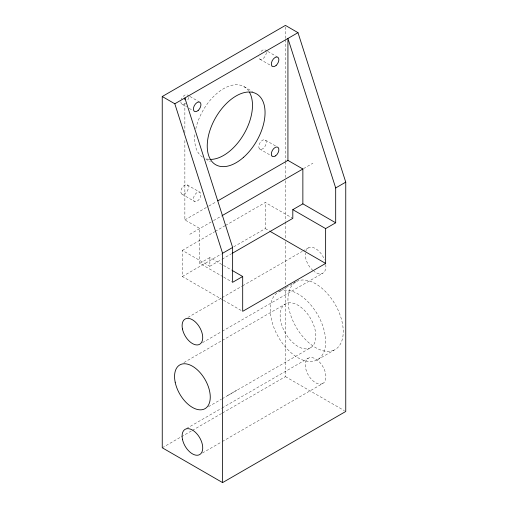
<?xml version="1.0" encoding="UTF-8"?>
<svg xmlns="http://www.w3.org/2000/svg" width="508" height="508" viewBox="0 0 508 508"><rect width="100%" height="100%" fill="white"/><g stroke="black" fill="none" stroke-linecap="round" stroke-linejoin="round"><path stroke-width="0.38" stroke-dasharray="2.54 1.91" d="M223.056 276.777L199.803 263.354L199.803 228.517L184.868 219.894L184.868 139.929M184.868 132.804L184.868 101.93M222.802 299.853L182.347 276.498L182.347 250.374L209.855 266.255L209.855 257.543L222.853 265.049M184.868 219.894L208.229 206.4M208.915 206.007L216.471 201.644M189.744 234.321L212.852 220.98M213.544 220.58L221.786 215.824M303.536 168.618L312.922 163.195M182.347 250.374L214.573 231.769M215.259 231.375L224.854 225.831M225.539 225.431L265.303 202.47L292.811 218.351M199.803 263.354L209.855 257.543M182.347 276.498L221.424 253.936M233.769 246.805L265.303 228.6L265.303 202.47M209.855 266.255L221.418 259.575M222.098 259.182L231.616 253.689M187.858 317.449L221.386 298.088M222.072 297.688L241.916 286.233M242.602 285.833L302.139 251.46M302.825 251.06L308.299 247.904M296.037 281.813L278.441 291.973A39.11 22.581 60 0 0 290.551 352.292A39.11 22.581 60 0 0 324.86 333.75A39.11 22.581 60 0 0 279.089 291.624M202.438 342.69L221.596 331.629M222.282 331.235L322.872 273.152M183.909 362.566L221.615 340.792M222.301 340.398L285.375 303.981M227.609 395.516L236.855 390.176M208.464 406.679L221.494 399.161M222.174 398.767L310.617 347.701A25.241 14.573 60 0 0 302.616 308.597A25.241 14.573 60 0 0 280.753 321.221A25.241 14.573 60 0 0 310.617 347.701M186.493 428.542L221.399 408.388M222.079 407.994L308.305 358.204M162.255 447.77L180.727 437.102M181.413 436.702L191.675 430.778M192.361 430.384L221.786 413.385M222.472 412.991L285.426 376.638L285.42 286.061M317.551 359.708L335.147 349.548A39.11 22.581 60 0 0 322.751 288.969A39.11 22.581 60 0 0 288.881 308.521A39.11 22.581 60 0 0 335.147 349.548M202.444 452.996L221.602 441.935M222.288 441.541L322.878 383.451A14.573 8.414 60 0 0 318.262 360.87A14.573 8.414 60 0 0 305.638 368.16A14.573 8.414 60 0 0 322.878 383.451M267.195 51.098L265.208 49.955A5.334 3.08 -60 0 0 259.874 53.035M267.856 51.486L277.114 56.833M259.874 59.195L271.786 66.065M244.018 86.658L252.622 91.624M189.262 96.095L187.281 94.952A5.334 3.08 -60 0 0 181.35 99.276M189.929 96.482L199.187 101.829M265.525 140.176A5.334 3.08 -60 0 1 263.049 148.584A5.334 3.08 -60 0 1 259.055 144.926A5.334 3.08 -60 0 1 265.525 140.176L275.45 145.904M259.556 148.946L272.129 156.204M181.947 104.191L186.576 106.864M189.224 108.388L193.192 110.681M205.784 159.004L210.414 161.677M265.303 228.6L269.418 230.975M187.281 184.937A5.334 3.08 -60 0 1 185.591 193.199A5.334 3.08 -60 0 1 180.969 190.532A5.334 3.08 -60 0 1 187.281 184.937L199.847 192.195A5.334 3.08 -60 0 1 198.158 200.457A5.334 3.08 -60 0 1 193.542 197.79A5.334 3.08 -60 0 1 199.847 192.195M181.947 194.177L194.52 201.435M223.533 265.443L231.743 270.18M223.742 277.171L232.632 282.302M223.488 300.247L242.691 311.334M285.426 376.638L344.386 410.674M285.42 26.988L285.42 38.868M285.42 39.662L285.42 160.884M285.42 161.671L285.42 177.521M285.42 180.689L285.42 221.094M285.42 221.888L285.42 238.525M285.42 241.694L285.42 285.267M325.768 264.541A14.573 8.414 60 0 1 313.969 271.348M312.915 270.478A14.573 8.414 60 0 1 305.365 253.073M305.632 251.695A14.573 8.414 60 0 1 314.242 247.948A14.573 8.414 60 0 1 324.51 259.728M188.385 97.39A5.334 3.08 -60 0 1 187.281 101.111M185.591 103.213A5.334 3.08 -60 0 1 180.842 101.746M266.313 52.394A5.334 3.08 -60 0 1 262.541 58.928A5.334 3.08 -60 0 1 258.769 56.75M195.809 128.816A40.888 23.603 -60 0 1 220.091 90.938A40.888 23.603 -60 0 1 248.615 90.919M209.125 159.322A40.888 23.603 -60 0 1 205.232 158.458M202.482 157.074A40.888 23.603 -60 0 1 194.913 134.258"/><path stroke-width="0.76" d="M184.868 99.555L184.868 97.974L232.632 247.472L232.632 282.302L242.691 276.498L232.429 270.574M162.243 96.52L174.809 103.778L222.58 253.276L222.593 482.6L162.255 447.77L162.243 96.52L285.42 25.4L297.986 32.658L345.751 182.143L345.757 411.467L222.593 482.6M217.843 200.851L287.928 160.388L287.928 38.468L335.686 187.954L335.686 222.79L325.634 228.594L292.805 209.652L292.811 218.351L232.296 253.295M174.809 103.778L297.986 32.658M222.472 215.424L302.863 169.005L302.863 203.848L292.805 209.652M222.58 253.276L232.632 247.472M335.686 187.954L345.751 182.143M325.634 228.594L325.634 263.43L242.691 311.334L242.691 276.498M287.928 160.388L302.863 169.005M302.863 203.848L335.686 222.79M270.104 231.369L325.634 263.43M249.409 92.164A40.888 23.603 -60 0 1 243.719 134.379A40.888 23.603 -60 0 1 209.848 159.372M175.171 382.181A25.241 14.573 60 0 0 205.035 408.661A25.241 14.573 60 0 0 197.034 369.557A25.241 14.573 60 0 0 175.171 382.181M243.63 157.245A40.888 23.603 -60 0 0 256.591 93.916A40.888 23.603 -60 0 0 208.223 136.804A40.888 23.603 -60 0 0 243.63 157.245M275.615 155.842A5.334 3.08 -60 0 0 278.092 147.434A5.334 3.08 -60 0 0 271.621 152.184A5.334 3.08 -60 0 0 275.615 155.842M276.085 65.475A5.334 3.08 -60 0 0 277.781 57.213A5.334 3.08 -60 0 0 271.469 62.808A5.334 3.08 -60 0 0 276.085 65.475M198.158 110.471A5.334 3.08 -60 0 0 199.847 102.21A5.334 3.08 -60 0 0 193.542 107.804A5.334 3.08 -60 0 0 198.158 110.471M182.461 439.287A14.573 8.414 60 0 0 199.708 454.577A14.573 8.414 60 0 0 195.085 431.997A14.573 8.414 60 0 0 182.461 439.287M182.455 328.981A14.573 8.414 60 0 0 199.695 344.272A14.573 8.414 60 0 0 195.078 321.697A14.573 8.414 60 0 0 182.455 328.981"/></g></svg>
